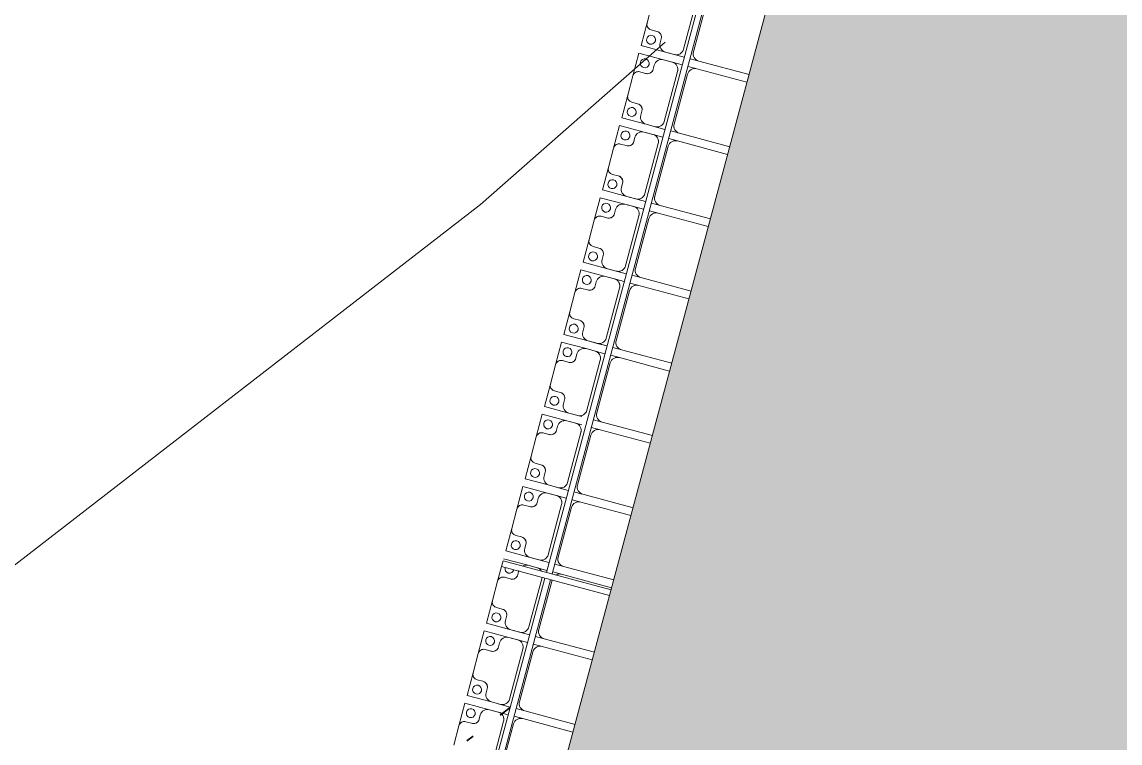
# Model space of a CAD drawing. Header units: millimetres. Extents: x -861324 to 439029, y -308065 to 694685.
# Drawn here: x -178577 to -171227, y 276078 to 280901 of the extents above; entities that cross this region are included whole.
import ezdxf

# ---------------------------------------------------------------- set-up
doc = ezdxf.new("R2010")
doc.units = ezdxf.units.MM
for name, color, linetype, lineweight in [('A-DETL-GENF', 92, 'Continuous', 9), ('A-DETL-THIN', 151, 'Continuous', 9), ('A-GENM', 13, 'Continuous', 9), ('C-TOPO-MAJR', 7, 'Continuous', 35), ('C-TOPO-MINR', 7, 'Continuous', 9), ('S-BEAM', 12, 'Continuous', 9)]:
    doc.layers.add(name, color=color, linetype=linetype, lineweight=lineweight)

# ---------------------------------------------------------------- blocks, each defined once
blk = doc.blocks.new('Dai phaodi lai - DẢI PHAO ĐI LẠI-17681-BỐ TRÍ BÈ PIN HỒ BẢN MÒNG')
at = {"layer": 'A-GENM', "color": 7}
for p, q in [((8723.2, -348.3), (8723.2, 0)), ((8776.8, 0), (8776.8, -348.3)), ((9223.2, -348.3), (9223.2, 0)), ((9276.8, 0), (9276.8, -348.3)), ((9723.2, -348.3), (9723.2, 0)), ((9776.8, 0), (9776.8, -348.3)), ((10223.2, -348.3), (10223.2, 0)), ((10276.8, 0), (10276.8, -348.3)), ((10723.2, -348.3), (10723.2, 0)), ((10776.8, 0), (10776.8, -348.3)), ((11223.2, -348.3), (11223.2, 0)), ((11276.8, 0), (11276.8, -348.3)), ((11723.2, -348.3), (11723.2, 0)), ((11776.8, 0), (11776.8, -348.3)), ((12223.2, -348.3), (12223.2, 0)), ((12276.8, 0), (12276.8, -348.3)), ((12723.2, -348.3), (12723.2, 0)), ((12776.8, 0), (12776.8, -348.3)), ((13223.2, -348.3), (13223.2, 0)), ((13276.8, 0), (13276.8, -348.3)), ((8326.8, -398.3), (8673.2, -398.3)), ((8826.8, -398.3), (9173.2, -398.3)), ((9326.8, -398.3), (9673.2, -398.3)), ((9826.8, -398.3), (10173.2, -398.3)), ((10326.8, -398.3), (10673.2, -398.3)), ((10826.8, -398.3), (11173.2, -398.3)), ((11326.8, -398.3), (11673.2, -398.3)), ((11826.8, -398.3), (12173.2, -398.3)), ((12331.2, -398.3), (12673.2, -398.3)), ((12826.8, -398.3), (13173.2, -398.3)), ((13326.8, -398.3), (13673.2, -398.3)), ((8673.2, -466.7), (8326.8, -466.7)), ((9173.2, -466.7), (8826.8, -466.7)), ((9673.2, -466.7), (9326.8, -466.7)), ((10173.2, -466.7), (9826.8, -466.7)), ((10673.2, -466.7), (10326.8, -466.7)), ((11173.2, -466.7), (10826.8, -466.7)), ((11673.2, -466.7), (11326.8, -466.7)), ((12173.2, -466.7), (11826.8, -466.7)), ((12673.2, -466.7), (12331.2, -466.7)), ((13173.2, -466.7), (12826.8, -466.7)), ((13673.2, -466.7), (13326.8, -466.7)), ((8723.2, -579.3), (8723.2, -516.7)), ((8776.8, -516.7), (8776.8, -579.3)), ((9223.2, -579.3), (9223.2, -516.7)), ((9276.8, -516.7), (9276.8, -579.3)), ((9723.2, -579.3), (9723.2, -516.7)), ((9776.8, -516.7), (9776.8, -579.3)), ((10223.2, -579.3), (10223.2, -516.7)), ((10276.8, -516.7), (10276.8, -579.3)), ((10723.2, -579.3), (10723.2, -516.7)), ((10776.8, -516.7), (10776.8, -579.3)), ((11223.2, -579.3), (11223.2, -516.7)), ((11276.8, -516.7), (11276.8, -579.3)), ((11723.2, -579.3), (11723.2, -516.7)), ((11776.8, -516.7), (11776.8, -579.3)), ((12223.2, -579.3), (12223.2, -516.7)), ((12276.8, -516.7), (12276.8, -579.3)), ((12723.2, -579.3), (12723.2, -516.7)), ((12776.8, -516.7), (12776.8, -579.3)), ((13223.2, -579.3), (13223.2, -516.7)), ((13276.8, -516.7), (13276.8, -579.3)), ((8635.7, -629.3), (8673.2, -629.3)), ((8826.8, -629.3), (8864.3, -629.3)), ((9135.7, -629.3), (9173.2, -629.3)), ((9326.8, -629.3), (9364.3, -629.3)), ((9635.7, -629.3), (9673.2, -629.3)), ((9826.8, -629.3), (9864.3, -629.3)), ((10135.7, -629.3), (10173.2, -629.3)), ((10326.8, -629.3), (10364.3, -629.3)), ((10635.7, -629.3), (10673.2, -629.3)), ((10826.8, -629.3), (10864.3, -629.3)), ((11135.7, -629.3), (11173.2, -629.3)), ((11326.8, -629.3), (11364.3, -629.3)), ((11635.7, -629.3), (11673.2, -629.3)), ((11826.8, -629.3), (11864.3, -629.3)), ((12135.7, -629.3), (12173.2, -629.3)), ((12326.8, -629.3), (12364.3, -629.3)), ((12635.7, -629.3), (12673.2, -629.3)), ((12826.8, -629.3), (12864.3, -629.3)), ((13135.7, -629.3), (13173.2, -629.3)), ((13326.8, -629.3), (13364.3, -629.3)), ((8604.9, -710.4), (8604.9, -670.7)), ((8895.1, -670.7), (8895.1, -710.4)), ((9104.9, -710.4), (9104.9, -670.7)), ((9395.1, -670.7), (9395.1, -710.4)), ((9604.9, -710.4), (9604.9, -670.7)), ((9895.1, -670.7), (9895.1, -710.4)), ((10104.9, -710.4), (10104.9, -670.7)), ((10395.1, -670.7), (10395.1, -710.3)), ((10604.9, -710.4), (10604.9, -670.7)), ((10895.1, -670.7), (10895.1, -710.4)), ((11104.9, -710.4), (11104.9, -670.7)), ((11395.1, -670.7), (11395.1, -710.4)), ((11604.9, -710.4), (11604.9, -670.7)), ((11895.1, -670.7), (11895.1, -710.4)), ((12104.9, -710.4), (12104.9, -670.7)), ((12395.1, -670.7), (12395.1, -710.4)), ((12604.9, -710.4), (12604.9, -670.7)), ((12895.1, -670.7), (12895.1, -710.4)), ((13104.9, -710.4), (13104.9, -670.7)), ((13395.1, -670.7), (13395.1, -710.4)), ((8433.1, -748.4), (8566.9, -748.4)), ((8933.1, -748.4), (9066.9, -748.4)), ((9433.1, -748.4), (9566.9, -748.4)), ((9933.1, -748.4), (10066.9, -748.4)), ((10433.1, -748.4), (10566.9, -748.4)), ((10933.1, -748.4), (11066.9, -748.4)), ((11433.1, -748.4), (11566.9, -748.4)), ((11933.1, -748.4), (12066.9, -748.4)), ((12433.1, -748.4), (12566.9, -748.4)), ((12933.1, -748.4), (13066.9, -748.4)), ((13433.1, -748.4), (13566.9, -748.4))]:
    blk.add_line(p, q, dxfattribs=at)
at = {"layer": 'A-GENM', "color": 9}
for p, q in [((8723.2, -348.3), (8723.2, -408.3)), ((8723.2, -348.3), (8723.2, -408.3)), ((8776.8, -408.3), (8776.8, -348.3)), ((8776.8, -408.3), (8776.8, -348.3)), ((9223.2, -348.3), (9223.2, -408.3)), ((9223.2, -348.3), (9223.2, -408.3)), ((9276.8, -408.3), (9276.8, -348.3)), ((9276.8, -408.3), (9276.8, -348.3)), ((9723.2, -348.3), (9723.2, -408.3)), ((9723.2, -348.3), (9723.2, -408.3)), ((9776.8, -408.3), (9776.8, -348.3)), ((9776.8, -408.3), (9776.8, -348.3)), ((10223.2, -348.3), (10223.2, -408.3)), ((10223.2, -348.3), (10223.2, -408.3)), ((10276.8, -408.3), (10276.8, -348.3)), ((10276.8, -408.3), (10276.8, -348.3)), ((10723.2, -348.3), (10723.2, -408.3)), ((10723.2, -348.3), (10723.2, -408.3)), ((10776.8, -408.3), (10776.8, -348.3)), ((10776.8, -408.3), (10776.8, -348.3)), ((11223.2, -348.3), (11223.2, -408.3)), ((11223.2, -348.3), (11223.2, -408.3)), ((11276.8, -408.3), (11276.8, -348.3)), ((11276.8, -408.3), (11276.8, -348.3)), ((11723.2, -354.4), (11723.2, -408.3)), ((11723.2, -354.4), (11723.2, -408.3)), ((11776.8, -408.3), (11776.8, -348.3)), ((11776.8, -408.3), (11776.8, -348.3)), ((12223.2, -348.3), (12223.2, -408.3)), ((12223.2, -348.3), (12223.2, -408.3)), ((12276.8, -408.3), (12276.8, -348.3)), ((12276.8, -408.3), (12276.8, -348.3)), ((12723.2, -348.3), (12723.2, -408.3)), ((12723.2, -348.3), (12723.2, -408.3)), ((12776.8, -408.3), (12776.8, -348.3)), ((12776.8, -408.3), (12776.8, -348.3)), ((13223.2, -348.3), (13223.2, -408.3)), ((13223.2, -348.3), (13223.2, -408.3)), ((13276.8, -408.3), (13276.8, -348.3)), ((13276.8, -408.3), (13276.8, -348.3)), ((8723.2, -448.3), (8723.2, -579.3)), ((8723.2, -448.3), (8723.2, -516.7)), ((8776.8, -579.3), (8776.8, -448.3)), ((8776.8, -516.7), (8776.8, -448.3)), ((9223.2, -448.3), (9223.2, -579.3)), ((9223.2, -448.3), (9223.2, -516.7)), ((9276.8, -579.3), (9276.8, -448.3)), ((9276.8, -516.7), (9276.8, -448.3)), ((9723.2, -448.3), (9723.2, -579.3)), ((9723.2, -448.3), (9723.2, -516.7)), ((9776.8, -579.3), (9776.8, -448.3)), ((9776.8, -516.7), (9776.8, -448.3)), ((10223.2, -448.3), (10223.2, -579.3)), ((10223.2, -448.3), (10223.2, -516.7)), ((10276.8, -579.3), (10276.8, -448.3)), ((10276.8, -516.7), (10276.8, -448.3)), ((10723.2, -448.3), (10723.2, -579.3)), ((10723.2, -448.3), (10723.2, -516.7)), ((10776.8, -579.3), (10776.8, -448.3)), ((10776.8, -516.7), (10776.8, -448.3)), ((11223.2, -488.4), (11223.2, -579.3)), ((11223.2, -488.4), (11223.2, -516.7)), ((11276.8, -579.3), (11276.8, -474.1)), ((11276.8, -516.7), (11276.8, -474.1)), ((11723.2, -448.3), (11723.2, -579.3)), ((11723.2, -448.3), (11723.2, -516.7)), ((11776.8, -579.3), (11776.8, -448.3)), ((11776.8, -516.7), (11776.8, -448.3)), ((12223.2, -448.3), (12223.2, -579.3)), ((12223.2, -448.3), (12223.2, -516.7)), ((12276.8, -579.3), (12276.8, -448.3)), ((12276.8, -516.7), (12276.8, -448.3)), ((12723.2, -448.3), (12723.2, -579.3)), ((12723.2, -448.3), (12723.2, -516.7)), ((12776.8, -579.3), (12776.8, -448.3)), ((12776.8, -516.7), (12776.8, -448.3)), ((13223.2, -448.3), (13223.2, -579.3)), ((13223.2, -448.3), (13223.2, -516.7)), ((13276.8, -579.3), (13276.8, -448.3)), ((13276.8, -516.7), (13276.8, -448.3)), ((8723.2, -579.3), (8723.2, -748.4)), ((8723.2, -748.4), (8723.2, -579.3)), ((8776.8, -748.4), (8776.8, -579.3)), ((8776.8, -579.3), (8776.8, -748.4)), ((9223.2, -579.3), (9223.2, -748.4)), ((9223.2, -748.4), (9223.2, -579.3)), ((9276.8, -748.4), (9276.8, -579.3)), ((9276.8, -579.3), (9276.8, -748.4)), ((9723.2, -579.3), (9723.2, -748.4)), ((9723.2, -748.4), (9723.2, -579.3)), ((9776.8, -748.4), (9776.8, -579.3)), ((9776.8, -579.3), (9776.8, -748.4)), ((10223.2, -579.3), (10223.2, -748.4)), ((10223.2, -748.4), (10223.2, -579.3)), ((10276.8, -748.4), (10276.8, -579.3)), ((10276.8, -579.3), (10276.8, -748.4)), ((10723.2, -579.3), (10723.2, -748.4)), ((10723.2, -748.4), (10723.2, -579.3)), ((10776.8, -748.4), (10776.8, -579.3)), ((10776.8, -579.3), (10776.8, -748.4)), ((11223.2, -579.3), (11223.2, -748.4)), ((11223.2, -748.4), (11223.2, -579.3)), ((11276.8, -748.4), (11276.8, -579.3)), ((11276.8, -579.3), (11276.8, -748.4)), ((11723.2, -579.3), (11723.2, -748.4)), ((11723.2, -748.4), (11723.2, -579.3)), ((11776.8, -748.4), (11776.8, -579.3)), ((11776.8, -579.3), (11776.8, -748.4)), ((12223.2, -579.3), (12223.2, -748.4)), ((12223.2, -748.4), (12223.2, -579.3)), ((12276.8, -748.4), (12276.8, -579.3)), ((12276.8, -579.3), (12276.8, -748.4)), ((12723.2, -579.3), (12723.2, -748.4)), ((12723.2, -748.4), (12723.2, -579.3)), ((12776.8, -748.4), (12776.8, -579.3)), ((12776.8, -579.3), (12776.8, -748.4)), ((13223.2, -579.3), (13223.2, -748.4)), ((13223.2, -748.4), (13223.2, -579.3)), ((13276.8, -748.4), (13276.8, -579.3)), ((13276.8, -579.3), (13276.8, -748.4)), ((8673.2, -629.3), (8635.7, -629.3)), ((8635.7, -629.3), (8673.2, -629.3)), ((8673.2, -629.3), (8635.7, -629.3)), ((8864.3, -629.3), (8826.8, -629.3)), ((8826.8, -629.3), (8864.3, -629.3)), ((8864.3, -629.3), (8826.8, -629.3)), ((9173.2, -629.3), (9135.7, -629.3)), ((9135.7, -629.3), (9173.2, -629.3)), ((9173.2, -629.3), (9135.7, -629.3)), ((9364.3, -629.3), (9326.8, -629.3)), ((9326.8, -629.3), (9364.3, -629.3)), ((9364.3, -629.3), (9326.8, -629.3)), ((9673.2, -629.3), (9635.7, -629.3)), ((9635.7, -629.3), (9673.2, -629.3)), ((9673.2, -629.3), (9635.7, -629.3)), ((9864.3, -629.3), (9826.8, -629.3)), ((9826.8, -629.3), (9864.3, -629.3)), ((9864.3, -629.3), (9826.8, -629.3)), ((10173.2, -629.3), (10135.7, -629.3)), ((10135.7, -629.3), (10173.2, -629.3)), ((10173.2, -629.3), (10135.7, -629.3)), ((10364.3, -629.3), (10326.8, -629.3)), ((10326.8, -629.3), (10364.3, -629.3)), ((10364.3, -629.3), (10326.8, -629.3)), ((10673.2, -629.3), (10635.7, -629.3)), ((10635.7, -629.3), (10673.2, -629.3)), ((10673.2, -629.3), (10635.7, -629.3)), ((10864.3, -629.3), (10826.8, -629.3)), ((10826.8, -629.3), (10864.3, -629.3)), ((10864.3, -629.3), (10826.8, -629.3)), ((11173.2, -629.3), (11135.7, -629.3)), ((11135.7, -629.3), (11173.2, -629.3)), ((11173.2, -629.3), (11135.7, -629.3)), ((11364.3, -629.3), (11326.8, -629.3)), ((11326.8, -629.3), (11364.3, -629.3)), ((11364.3, -629.3), (11326.8, -629.3)), ((11673.2, -629.3), (11635.7, -629.3)), ((11635.7, -629.3), (11673.2, -629.3)), ((11673.2, -629.3), (11635.7, -629.3)), ((11864.3, -629.3), (11826.8, -629.3)), ((11826.8, -629.3), (11864.3, -629.3)), ((11864.3, -629.3), (11826.8, -629.3)), ((12173.2, -629.3), (12135.7, -629.3)), ((12135.7, -629.3), (12173.2, -629.3)), ((12173.2, -629.3), (12135.7, -629.3)), ((12364.3, -629.3), (12326.8, -629.3)), ((12326.8, -629.3), (12364.3, -629.3)), ((12364.3, -629.3), (12326.8, -629.3)), ((12673.2, -629.3), (12635.7, -629.3)), ((12635.7, -629.3), (12673.2, -629.3)), ((12673.2, -629.3), (12635.7, -629.3)), ((12864.3, -629.3), (12826.8, -629.3)), ((12826.8, -629.3), (12864.3, -629.3)), ((12864.3, -629.3), (12826.8, -629.3)), ((13173.2, -629.3), (13135.7, -629.3)), ((13135.7, -629.3), (13173.2, -629.3)), ((13173.2, -629.3), (13135.7, -629.3)), ((13364.3, -629.3), (13326.8, -629.3)), ((13326.8, -629.3), (13364.3, -629.3)), ((13364.3, -629.3), (13326.8, -629.3)), ((8895.1, -710.4), (8895.1, -670.7)), ((8895.1, -670.7), (8895.1, -710.4)), ((8895.1, -710.4), (8895.1, -670.7)), ((9395.1, -710.4), (9395.1, -670.7)), ((9395.1, -670.7), (9395.1, -710.4)), ((9395.1, -710.4), (9395.1, -670.7)), ((9895.1, -710.4), (9895.1, -670.7)), ((9895.1, -670.7), (9895.1, -710.4)), ((9895.1, -710.4), (9895.1, -670.7)), ((10395.1, -710.3), (10395.1, -670.7)), ((10395.1, -670.7), (10395.1, -710.3)), ((10395.1, -710.3), (10395.1, -670.7)), ((10895.1, -710.4), (10895.1, -670.7)), ((10895.1, -670.7), (10895.1, -710.4)), ((10895.1, -710.4), (10895.1, -670.7)), ((11395.1, -710.4), (11395.1, -670.7)), ((11395.1, -670.7), (11395.1, -710.4)), ((11395.1, -710.4), (11395.1, -670.7)), ((11895.1, -710.4), (11895.1, -670.7)), ((11895.1, -670.7), (11895.1, -710.4)), ((11895.1, -710.4), (11895.1, -670.7)), ((12395.1, -710.4), (12395.1, -670.7)), ((12395.1, -670.7), (12395.1, -710.4)), ((12395.1, -710.4), (12395.1, -670.7)), ((12895.1, -710.4), (12895.1, -670.7)), ((12895.1, -670.7), (12895.1, -710.4)), ((12895.1, -710.4), (12895.1, -670.7)), ((13395.1, -710.4), (13395.1, -670.7)), ((13395.1, -670.7), (13395.1, -710.4)), ((13395.1, -710.4), (13395.1, -670.7)), ((8723.2, -748.4), (8566.9, -748.4)), ((8566.9, -748.4), (8723.2, -748.4)), ((8933.1, -748.4), (8776.8, -748.4)), ((8776.8, -748.4), (8933.1, -748.4)), ((9223.2, -748.4), (9066.9, -748.4)), ((9066.9, -748.4), (9223.2, -748.4)), ((9433.1, -748.4), (9276.8, -748.4)), ((9276.8, -748.4), (9433.1, -748.4)), ((9723.2, -748.4), (9566.9, -748.4)), ((9566.9, -748.4), (9723.2, -748.4)), ((9933.1, -748.4), (9776.8, -748.4)), ((9776.8, -748.4), (9933.1, -748.4)), ((10223.2, -748.4), (10066.9, -748.4)), ((10066.9, -748.4), (10223.2, -748.4)), ((10433.1, -748.4), (10276.8, -748.4)), ((10276.8, -748.4), (10433.1, -748.4)), ((10723.2, -748.4), (10566.9, -748.4)), ((10566.9, -748.4), (10723.2, -748.4)), ((10933.1, -748.4), (10776.8, -748.4)), ((10776.8, -748.4), (10933.1, -748.4)), ((11223.2, -748.4), (11066.9, -748.4)), ((11066.9, -748.4), (11223.2, -748.4)), ((11433.1, -748.4), (11276.8, -748.4)), ((11276.8, -748.4), (11433.1, -748.4)), ((11723.2, -748.4), (11566.9, -748.4)), ((11566.9, -748.4), (11723.2, -748.4)), ((11933.1, -748.4), (11776.8, -748.4)), ((11776.8, -748.4), (11933.1, -748.4)), ((12223.2, -748.4), (12066.9, -748.4)), ((12066.9, -748.4), (12223.2, -748.4)), ((12433.1, -748.4), (12331.2, -748.4)), ((12331.2, -748.4), (12433.1, -748.4)), ((12723.2, -748.4), (12566.9, -748.4)), ((12566.9, -748.4), (12723.2, -748.4)), ((12933.1, -748.4), (12776.8, -748.4)), ((12776.8, -748.4), (12933.1, -748.4)), ((13223.2, -748.4), (13066.9, -748.4)), ((13066.9, -748.4), (13223.2, -748.4)), ((13433.1, -748.4), (13276.8, -748.4)), ((13276.8, -748.4), (13433.1, -748.4))]:
    blk.add_line(p, q, dxfattribs=at)
at = {"layer": 'A-GENM', "color": 7}
for centre, radius, start, end in [((8673.2, -348.3), 50, 270, 360), ((8826.8, -348.3), 50, 180, 270), ((9173.2, -348.3), 50, 270, 360), ((9326.8, -348.3), 50, 180, 270), ((9673.2, -348.3), 50, 270, 360), ((9826.8, -348.3), 50, 180, 270), ((10173.2, -348.3), 50, 270, 360), ((10326.8, -348.3), 50, 180, 270), ((10673.2, -348.3), 50, 270, 360), ((10826.8, -348.3), 50, 180, 270), ((11173.2, -348.3), 50, 270, 360), ((11326.8, -348.3), 50, 180, 270), ((11673.2, -348.3), 50, 270, 360), ((11826.8, -348.3), 50, 180, 270), ((12173.2, -348.3), 50, 270, 360), ((12326.8, -348.3), 50, 180, 225), ((12673.2, -348.3), 50, 270, 360), ((12826.8, -348.3), 50, 180, 270), ((13173.2, -348.3), 50, 270, 360), ((13326.8, -348.3), 50, 180, 270), ((8673.2, -516.7), 50, 360, 90), ((8826.8, -516.7), 50, 90, 180), ((9173.2, -516.7), 50, 360, 90), ((9326.8, -516.7), 50, 90, 180), ((9673.2, -516.7), 50, 360, 90), ((9826.8, -516.7), 50, 90, 180), ((10173.2, -516.7), 50, 360, 90), ((10326.8, -516.7), 50, 90, 180), ((10673.2, -516.7), 50, 360, 90), ((10826.8, -516.7), 50, 90, 180), ((11173.2, -516.7), 50, 360, 90), ((11326.8, -516.7), 50, 90, 180), ((11673.2, -516.7), 50, 360, 90), ((11826.8, -516.7), 50, 90, 180), ((12173.2, -516.7), 50, 360, 90), ((12326.8, -516.7), 50, 135, 180), ((12673.2, -516.7), 50, 360, 90), ((12826.8, -516.7), 50, 90, 180), ((13173.2, -516.7), 50, 360, 90), ((13326.8, -516.7), 50, 90, 180), ((8673.2, -579.3), 50, 270, 360), ((8826.8, -579.3), 50, 180, 270), ((9173.2, -579.3), 50, 270, 360), ((9326.8, -579.3), 50, 180, 270), ((9673.2, -579.3), 50, 270, 360), ((9826.8, -579.3), 50, 180, 270), ((10173.2, -579.3), 50, 270, 360), ((10326.8, -579.3), 50, 180, 270), ((10673.2, -579.3), 50, 270, 360), ((10826.8, -579.3), 50, 180, 270), ((11173.2, -579.3), 50, 270, 360), ((11326.8, -579.3), 50, 180, 270), ((11673.2, -579.3), 50, 270, 360), ((11826.8, -579.3), 50, 180, 270), ((12173.2, -579.3), 50, 270, 360), ((12326.8, -579.3), 50, 180, 225), ((12673.2, -579.3), 50, 270, 360), ((12826.8, -579.3), 50, 180, 270), ((13173.2, -579.3), 50, 270, 360), ((13326.8, -579.3), 50, 180, 270), ((8644.8, -668.2), 40, 103.18854, 183.50807), ((8855.2, -668.2), 40, 356.49193, 76.81146), ((9144.8, -668.2), 40, 103.18854, 183.50807), ((9355.2, -668.2), 40, 356.49193, 76.81146), ((9644.8, -668.2), 40, 103.18854, 183.50807), ((9855.2, -668.2), 40, 356.49193, 76.81146), ((10144.8, -668.2), 40, 103.18854, 183.50807), ((10355.2, -668.2), 40, 356.49193, 76.81146), ((10644.8, -668.2), 40, 103.18854, 183.50807), ((10855.2, -668.2), 40, 356.49193, 76.81146), ((11144.8, -668.2), 40, 103.18854, 183.50807), ((11355.2, -668.2), 40, 356.49193, 76.81146), ((11644.8, -668.2), 40, 103.18854, 183.50807), ((11855.2, -668.2), 40, 356.49193, 76.81146), ((12144.8, -668.2), 40, 103.18854, 183.50807), ((12355.2, -668.2), 40, 356.49193, 76.81146), ((12644.8, -668.2), 40, 103.18854, 183.50807), ((12855.2, -668.2), 40, 356.49193, 76.81146), ((13144.8, -668.2), 40, 103.18854, 183.50807), ((13355.2, -668.2), 40, 356.49193, 76.81146), ((8566.9, -710.4), 38, 270, 360), ((8933.1, -710.4), 38, 180, 270), ((9066.9, -710.4), 38, 270, 360), ((9433.1, -710.4), 38, 180, 270), ((9566.9, -710.4), 38, 270, 360), ((9933.1, -710.4), 38, 180, 270), ((10066.9, -710.4), 38, 270, 360), ((10433.1, -710.4), 38, 180, 270), ((10566.9, -710.4), 38, 270, 360), ((10933.1, -710.4), 38, 180, 270), ((11066.9, -710.4), 38, 270, 360), ((11433.1, -710.4), 38, 180, 270), ((11566.9, -710.4), 38, 270, 360), ((11933.1, -710.4), 38, 180, 270), ((12066.9, -710.4), 38, 270, 360), ((12433.1, -710.4), 38, 180, 270), ((12566.9, -710.4), 38, 270, 360), ((12933.1, -710.4), 38, 180, 270), ((13066.9, -710.4), 38, 270, 360), ((13433.1, -710.4), 38, 180, 270)]:
    blk.add_arc(centre, radius, start, end, dxfattribs=at)
at = {"layer": 'A-GENM', "color": 9}
for centre, radius, start, end in [((8826.8, -348.3), 50, 180, 210), ((9326.8, -348.3), 50, 180, 210), ((9826.8, -348.3), 50, 180, 210), ((10326.8, -348.3), 50, 180, 210), ((10826.8, -348.3), 50, 180, 210), ((11326.8, -348.3), 50, 180, 210), ((11826.8, -348.3), 50, 180, 210), ((12326.8, -348.3), 50, 180, 210), ((12826.8, -348.3), 50, 180, 210), ((13326.8, -348.3), 50, 180, 210), ((8673.2, -348.3), 50, 270, 300), ((9173.2, -348.3), 50, 270, 300), ((9673.2, -348.3), 50, 270, 300), ((10173.2, -348.3), 50, 270, 300), ((10673.2, -348.3), 50, 270, 300), ((11173.2, -348.3), 50, 270, 300), ((11673.2, -348.3), 50, 270, 300), ((12173.2, -348.3), 50, 270, 300), ((12673.2, -348.3), 50, 270, 300), ((13173.2, -348.3), 50, 270, 300), ((8673.2, -516.7), 50, 360, 30), ((8826.8, -516.7), 50, 90, 120), ((9173.2, -516.7), 50, 360, 30), ((9326.8, -516.7), 50, 90, 120), ((9673.2, -516.7), 50, 360, 30), ((9826.8, -516.7), 50, 90, 120), ((10173.2, -516.7), 50, 360, 30), ((10326.8, -516.7), 50, 90, 120), ((10673.2, -516.7), 50, 360, 30), ((10826.8, -516.7), 50, 90, 120), ((11173.2, -516.7), 50, 360, 30), ((11326.8, -516.7), 50, 90, 120), ((11673.2, -516.7), 50, 360, 30), ((11826.8, -516.7), 50, 90, 120), ((12173.2, -516.7), 50, 360, 30), ((12673.2, -516.7), 50, 360, 30), ((12826.8, -516.7), 50, 90, 120), ((13173.2, -516.7), 50, 360, 30), ((13326.8, -516.7), 50, 90, 120), ((8673.2, -579.3), 50, 270, 360), ((8673.2, -579.3), 50, 270, 360), ((8673.2, -579.3), 50, 270, 360), ((8826.8, -579.3), 50, 180, 270), ((8826.8, -579.3), 50, 180, 270), ((8826.8, -579.3), 50, 180, 270), ((9173.2, -579.3), 50, 270, 360), ((9173.2, -579.3), 50, 270, 360), ((9173.2, -579.3), 50, 270, 360), ((9326.8, -579.3), 50, 180, 270), ((9326.8, -579.3), 50, 180, 270), ((9326.8, -579.3), 50, 180, 270), ((9673.2, -579.3), 50, 270, 360), ((9673.2, -579.3), 50, 270, 360), ((9673.2, -579.3), 50, 270, 360), ((9826.8, -579.3), 50, 180, 270), ((9826.8, -579.3), 50, 180, 270), ((9826.8, -579.3), 50, 180, 270), ((10173.2, -579.3), 50, 270, 360), ((10173.2, -579.3), 50, 270, 360), ((10173.2, -579.3), 50, 270, 360), ((10326.8, -579.3), 50, 180, 270), ((10326.8, -579.3), 50, 180, 270), ((10326.8, -579.3), 50, 180, 270), ((10673.2, -579.3), 50, 270, 360), ((10673.2, -579.3), 50, 270, 360), ((10673.2, -579.3), 50, 270, 360), ((10826.8, -579.3), 50, 180, 270), ((10826.8, -579.3), 50, 180, 270), ((10826.8, -579.3), 50, 180, 270), ((11173.2, -579.3), 50, 270, 360), ((11173.2, -579.3), 50, 270, 360), ((11173.2, -579.3), 50, 270, 360), ((11326.8, -579.3), 50, 180, 270), ((11326.8, -579.3), 50, 180, 270), ((11326.8, -579.3), 50, 180, 270), ((11673.2, -579.3), 50, 270, 360), ((11673.2, -579.3), 50, 270, 360), ((11673.2, -579.3), 50, 270, 360), ((11826.8, -579.3), 50, 180, 270), ((11826.8, -579.3), 50, 180, 270), ((11826.8, -579.3), 50, 180, 270), ((12173.2, -579.3), 50, 270, 360), ((12173.2, -579.3), 50, 270, 360), ((12173.2, -579.3), 50, 270, 360), ((12326.8, -579.3), 50, 180, 225), ((12326.8, -579.3), 50, 180, 225), ((12326.8, -579.3), 50, 180, 225), ((12673.2, -579.3), 50, 270, 360), ((12673.2, -579.3), 50, 270, 360), ((12673.2, -579.3), 50, 270, 360), ((12826.8, -579.3), 50, 180, 270), ((12826.8, -579.3), 50, 180, 270), ((12826.8, -579.3), 50, 180, 270), ((13173.2, -579.3), 50, 270, 360), ((13173.2, -579.3), 50, 270, 360), ((13173.2, -579.3), 50, 270, 360), ((13326.8, -579.3), 50, 180, 270), ((13326.8, -579.3), 50, 180, 270), ((13326.8, -579.3), 50, 180, 270), ((8644.8, -668.2), 40, 129.96172, 183.50807), ((8644.8, -668.2), 40, 129.96172, 183.50807), ((8644.8, -668.2), 40, 129.96172, 183.50807), ((8644.8, -668.2), 40, 103.18854, 116.57513), ((8644.8, -668.2), 40, 103.18854, 116.57513), ((8644.8, -668.2), 40, 103.18854, 116.57513), ((8855.2, -668.2), 40, 63.42487, 76.81146), ((8855.2, -668.2), 40, 63.42487, 76.81146), ((8855.2, -668.2), 40, 63.42487, 76.81146), ((8855.2, -668.2), 40, 356.49193, 36.65169), ((8855.2, -668.2), 40, 356.49193, 36.65169), ((8855.2, -668.2), 40, 356.49193, 36.65169), ((9144.8, -668.2), 40, 129.96172, 183.50807), ((9144.8, -668.2), 40, 129.96172, 183.50807), ((9144.8, -668.2), 40, 129.96172, 183.50807), ((9144.8, -668.2), 40, 103.18854, 116.57513), ((9144.8, -668.2), 40, 103.18854, 116.57513), ((9144.8, -668.2), 40, 103.18854, 116.57513), ((9355.2, -668.2), 40, 63.42487, 76.81146), ((9355.2, -668.2), 40, 63.42487, 76.81146), ((9355.2, -668.2), 40, 63.42487, 76.81146), ((9355.2, -668.2), 40, 356.49193, 36.65169), ((9355.2, -668.2), 40, 356.49193, 36.65169), ((9355.2, -668.2), 40, 356.49193, 36.65169), ((9644.8, -668.2), 40, 129.96172, 183.50807), ((9644.8, -668.2), 40, 129.96172, 183.50807), ((9644.8, -668.2), 40, 129.96172, 183.50807), ((9644.8, -668.2), 40, 103.18854, 116.57513), ((9644.8, -668.2), 40, 103.18854, 116.57513), ((9644.8, -668.2), 40, 103.18854, 116.57513), ((9855.2, -668.2), 40, 63.42487, 76.81146), ((9855.2, -668.2), 40, 63.42487, 76.81146), ((9855.2, -668.2), 40, 63.42487, 76.81146), ((9855.2, -668.2), 40, 356.49193, 36.65169), ((9855.2, -668.2), 40, 356.49193, 36.65169), ((9855.2, -668.2), 40, 356.49193, 36.65169), ((10144.8, -668.2), 40, 129.96172, 183.50807), ((10144.8, -668.2), 40, 129.96172, 183.50807), ((10144.8, -668.2), 40, 129.96172, 183.50807), ((10144.8, -668.2), 40, 103.18854, 116.57513), ((10144.8, -668.2), 40, 103.18854, 116.57513), ((10144.8, -668.2), 40, 103.18854, 116.57513), ((10355.2, -668.2), 40, 63.42487, 76.81146), ((10355.2, -668.2), 40, 63.42487, 76.81146), ((10355.2, -668.2), 40, 63.42487, 76.81146), ((10355.2, -668.2), 40, 356.49193, 36.65169), ((10355.2, -668.2), 40, 356.49193, 36.65169), ((10355.2, -668.2), 40, 356.49193, 36.65169), ((10644.8, -668.2), 40, 129.96172, 183.50807), ((10644.8, -668.2), 40, 129.96172, 183.50807), ((10644.8, -668.2), 40, 129.96172, 183.50807), ((10644.8, -668.2), 40, 103.18854, 116.57513), ((10644.8, -668.2), 40, 103.18854, 116.57513), ((10644.8, -668.2), 40, 103.18854, 116.57513), ((10855.2, -668.2), 40, 63.42487, 76.81146), ((10855.2, -668.2), 40, 63.42487, 76.81146), ((10855.2, -668.2), 40, 63.42487, 76.81146), ((10855.2, -668.2), 40, 356.49193, 36.65169), ((10855.2, -668.2), 40, 356.49193, 36.65169), ((10855.2, -668.2), 40, 356.49193, 36.65169), ((11144.8, -668.2), 40, 129.96172, 183.50807), ((11144.8, -668.2), 40, 129.96172, 183.50807), ((11144.8, -668.2), 40, 129.96172, 183.50807), ((11144.8, -668.2), 40, 103.18854, 116.57513), ((11144.8, -668.2), 40, 103.18854, 116.57513), ((11144.8, -668.2), 40, 103.18854, 116.57513), ((11355.2, -668.2), 40, 63.42487, 76.81146), ((11355.2, -668.2), 40, 63.42487, 76.81146), ((11355.2, -668.2), 40, 63.42487, 76.81146), ((11355.2, -668.2), 40, 356.49193, 36.65169), ((11355.2, -668.2), 40, 356.49193, 36.65169), ((11355.2, -668.2), 40, 356.49193, 36.65169), ((11644.8, -668.2), 40, 129.96172, 183.50807), ((11644.8, -668.2), 40, 129.96172, 183.50807), ((11644.8, -668.2), 40, 129.96172, 183.50807), ((11644.8, -668.2), 40, 103.18854, 116.57513), ((11644.8, -668.2), 40, 103.18854, 116.57513), ((11644.8, -668.2), 40, 103.18854, 116.57513), ((11855.2, -668.2), 40, 63.42487, 76.81146), ((11855.2, -668.2), 40, 63.42487, 76.81146), ((11855.2, -668.2), 40, 63.42487, 76.81146), ((11855.2, -668.2), 40, 356.49193, 36.65169), ((11855.2, -668.2), 40, 356.49193, 36.65169), ((11855.2, -668.2), 40, 356.49193, 36.65169), ((12144.8, -668.2), 40, 129.96172, 183.50807), ((12144.8, -668.2), 40, 129.96172, 183.50807), ((12144.8, -668.2), 40, 129.96172, 183.50807), ((12144.8, -668.2), 40, 103.18854, 116.57513), ((12144.8, -668.2), 40, 103.18854, 116.57513), ((12144.8, -668.2), 40, 103.18854, 116.57513), ((12355.2, -668.2), 40, 63.42487, 76.81146), ((12355.2, -668.2), 40, 63.42487, 76.81146), ((12355.2, -668.2), 40, 63.42487, 76.81146), ((12355.2, -668.2), 40, 356.49193, 36.65169), ((12355.2, -668.2), 40, 356.49193, 36.65169), ((12355.2, -668.2), 40, 356.49193, 36.65169), ((12644.8, -668.2), 40, 129.96172, 183.50807), ((12644.8, -668.2), 40, 129.96172, 183.50807), ((12644.8, -668.2), 40, 129.96172, 183.50807), ((12644.8, -668.2), 40, 103.18854, 116.57513), ((12644.8, -668.2), 40, 103.18854, 116.57513), ((12644.8, -668.2), 40, 103.18854, 116.57513), ((12855.2, -668.2), 40, 63.42487, 76.81146), ((12855.2, -668.2), 40, 63.42487, 76.81146), ((12855.2, -668.2), 40, 63.42487, 76.81146), ((12855.2, -668.2), 40, 356.49193, 36.65169), ((12855.2, -668.2), 40, 356.49193, 36.65169), ((12855.2, -668.2), 40, 356.49193, 36.65169), ((13144.8, -668.2), 40, 129.96172, 183.50807), ((13144.8, -668.2), 40, 129.96172, 183.50807), ((13144.8, -668.2), 40, 129.96172, 183.50807), ((13144.8, -668.2), 40, 103.18854, 116.57513), ((13144.8, -668.2), 40, 103.18854, 116.57513), ((13144.8, -668.2), 40, 103.18854, 116.57513), ((13355.2, -668.2), 40, 63.42487, 76.81146), ((13355.2, -668.2), 40, 63.42487, 76.81146), ((13355.2, -668.2), 40, 63.42487, 76.81146), ((13355.2, -668.2), 40, 356.49193, 36.65169), ((13355.2, -668.2), 40, 356.49193, 36.65169), ((13355.2, -668.2), 40, 356.49193, 36.65169), ((8566.9, -710.4), 38, 315, 345), ((8566.9, -710.4), 38, 315, 345), ((8566.9, -710.4), 38, 315, 345), ((8668.4, -693.3), 30, 90, 270), ((8668.4, -693.3), 30, 90, 270), ((8668.4, -693.3), 30, 270, 90), ((8668.4, -693.3), 30, 270, 90), ((8831.6, -693.3), 30, 90, 270), ((8831.6, -693.3), 30, 90, 270), ((8831.6, -693.3), 30, 270, 90), ((8831.6, -693.3), 30, 270, 90), ((8933.1, -710.4), 38, 180, 240), ((8933.1, -710.4), 38, 180, 240), ((8933.1, -710.4), 38, 180, 240), ((9066.9, -710.4), 38, 315, 345), ((9066.9, -710.4), 38, 315, 345), ((9066.9, -710.4), 38, 315, 345), ((9168.4, -693.3), 30, 90, 270), ((9168.4, -693.3), 30, 90, 270), ((9168.4, -693.3), 30, 270, 90), ((9168.4, -693.3), 30, 270, 90), ((9331.6, -693.3), 30, 90, 270), ((9331.6, -693.3), 30, 90, 270), ((9331.6, -693.3), 30, 270, 90), ((9331.6, -693.3), 30, 270, 90), ((9433.1, -710.4), 38, 180, 240), ((9433.1, -710.4), 38, 180, 240), ((9433.1, -710.4), 38, 180, 240), ((9566.9, -710.4), 38, 315, 345), ((9566.9, -710.4), 38, 315, 345), ((9566.9, -710.4), 38, 315, 345), ((9668.4, -693.3), 30, 90, 270), ((9668.4, -693.3), 30, 90, 270), ((9668.4, -693.3), 30, 270, 90), ((9668.4, -693.3), 30, 270, 90), ((9831.6, -693.3), 30, 90, 270), ((9831.6, -693.3), 30, 90, 270), ((9831.6, -693.3), 30, 270, 90), ((9831.6, -693.3), 30, 270, 90), ((9933.1, -710.4), 38, 180, 240), ((9933.1, -710.4), 38, 180, 240), ((9933.1, -710.4), 38, 180, 240), ((10066.9, -710.4), 38, 315, 345), ((10066.9, -710.4), 38, 315, 345), ((10066.9, -710.4), 38, 315, 345), ((10168.4, -693.3), 30, 90, 270), ((10168.4, -693.3), 30, 90, 270), ((10168.4, -693.3), 30, 270, 90), ((10168.4, -693.3), 30, 270, 90), ((10331.6, -693.3), 30, 90, 270), ((10331.6, -693.3), 30, 90, 270), ((10331.6, -693.3), 30, 270, 90), ((10331.6, -693.3), 30, 270, 90), ((10433.1, -710.4), 38, 180, 240), ((10433.1, -710.4), 38, 180, 240), ((10433.1, -710.4), 38, 180, 240), ((10566.9, -710.4), 38, 315, 345), ((10566.9, -710.4), 38, 315, 345), ((10566.9, -710.4), 38, 315, 345), ((10668.4, -693.3), 30, 90, 270), ((10668.4, -693.3), 30, 90, 270), ((10668.4, -693.3), 30, 270, 90), ((10668.4, -693.3), 30, 270, 90), ((10831.6, -693.3), 30, 90, 270), ((10831.6, -693.3), 30, 90, 270), ((10831.6, -693.3), 30, 270, 90), ((10831.6, -693.3), 30, 270, 90), ((10933.1, -710.4), 38, 180, 240), ((10933.1, -710.4), 38, 180, 240), ((10933.1, -710.4), 38, 180, 240), ((11066.9, -710.4), 38, 315, 345), ((11066.9, -710.4), 38, 315, 345), ((11066.9, -710.4), 38, 315, 345), ((11168.4, -693.3), 30, 90, 270), ((11168.4, -693.3), 30, 90, 270), ((11168.4, -693.3), 30, 270, 90), ((11168.4, -693.3), 30, 270, 90), ((11331.6, -693.3), 30, 90, 270), ((11331.6, -693.3), 30, 90, 270), ((11331.6, -693.3), 30, 270, 90), ((11331.6, -693.3), 30, 270, 90), ((11433.1, -710.4), 38, 180, 240), ((11433.1, -710.4), 38, 180, 240), ((11433.1, -710.4), 38, 180, 240), ((11566.9, -710.4), 38, 315, 345), ((11566.9, -710.4), 38, 315, 345), ((11566.9, -710.4), 38, 315, 345), ((11668.4, -693.3), 30, 90, 270), ((11668.4, -693.3), 30, 90, 270), ((11668.4, -693.3), 30, 270, 90), ((11668.4, -693.3), 30, 270, 90), ((11831.6, -693.3), 30, 90, 270), ((11831.6, -693.3), 30, 90, 270), ((11831.6, -693.3), 30, 270, 90), ((11831.6, -693.3), 30, 270, 90), ((11933.1, -710.4), 38, 180, 240), ((11933.1, -710.4), 38, 180, 240), ((11933.1, -710.4), 38, 180, 240), ((12066.9, -710.4), 38, 315, 345), ((12066.9, -710.4), 38, 315, 345), ((12066.9, -710.4), 38, 315, 345), ((12168.4, -693.3), 30, 90, 270), ((12168.4, -693.3), 30, 90, 270), ((12168.4, -693.3), 30, 270, 90), ((12168.4, -693.3), 30, 270, 90), ((12331.6, -693.3), 30, 270, 90), ((12331.6, -693.3), 30, 270, 90), ((12433.1, -710.4), 38, 180, 240), ((12433.1, -710.4), 38, 180, 240), ((12433.1, -710.4), 38, 180, 240), ((12566.9, -710.4), 38, 315, 345), ((12566.9, -710.4), 38, 315, 345), ((12566.9, -710.4), 38, 315, 345), ((12668.4, -693.3), 30, 90, 270), ((12668.4, -693.3), 30, 90, 270), ((12668.4, -693.3), 30, 270, 90), ((12668.4, -693.3), 30, 270, 90), ((12831.6, -693.3), 30, 90, 270), ((12831.6, -693.3), 30, 90, 270), ((12831.6, -693.3), 30, 270, 90), ((12831.6, -693.3), 30, 270, 90), ((12933.1, -710.4), 38, 180, 240), ((12933.1, -710.4), 38, 180, 240), ((12933.1, -710.4), 38, 180, 240), ((13066.9, -710.4), 38, 315, 345), ((13066.9, -710.4), 38, 315, 345), ((13066.9, -710.4), 38, 315, 345), ((13168.4, -693.3), 30, 90, 270), ((13168.4, -693.3), 30, 90, 270), ((13168.4, -693.3), 30, 270, 90), ((13168.4, -693.3), 30, 270, 90), ((13331.6, -693.3), 30, 90, 270), ((13331.6, -693.3), 30, 90, 270), ((13331.6, -693.3), 30, 270, 90), ((13331.6, -693.3), 30, 270, 90), ((13433.1, -710.4), 38, 180, 240), ((13433.1, -710.4), 38, 180, 240), ((13433.1, -710.4), 38, 180, 240), ((8566.9, -710.4), 38, 270, 300), ((8566.9, -710.4), 38, 270, 300), ((8566.9, -710.4), 38, 270, 300), ((9066.9, -710.4), 38, 270, 300), ((9066.9, -710.4), 38, 270, 300), ((9066.9, -710.4), 38, 270, 300), ((9566.9, -710.4), 38, 270, 300), ((9566.9, -710.4), 38, 270, 300), ((9566.9, -710.4), 38, 270, 300), ((10066.9, -710.4), 38, 270, 300), ((10066.9, -710.4), 38, 270, 300), ((10066.9, -710.4), 38, 270, 300), ((10566.9, -710.4), 38, 270, 300), ((10566.9, -710.4), 38, 270, 300), ((10566.9, -710.4), 38, 270, 300), ((11066.9, -710.4), 38, 270, 300), ((11066.9, -710.4), 38, 270, 300), ((11066.9, -710.4), 38, 270, 300), ((11566.9, -710.4), 38, 270, 300), ((11566.9, -710.4), 38, 270, 300), ((11566.9, -710.4), 38, 270, 300), ((12066.9, -710.4), 38, 270, 300), ((12066.9, -710.4), 38, 270, 300), ((12066.9, -710.4), 38, 270, 300), ((12566.9, -710.4), 38, 270, 300), ((12566.9, -710.4), 38, 270, 300), ((12566.9, -710.4), 38, 270, 300), ((13066.9, -710.4), 38, 270, 300), ((13066.9, -710.4), 38, 270, 300), ((13066.9, -710.4), 38, 270, 300)]:
    blk.add_arc(centre, radius, start, end, dxfattribs=at)
blk = doc.blocks.new('Dầm C52 - Dầm C52-24591-BỐ TRÍ BÈ PIN HỒ BẢN MÒNG')
at = {"layer": 'S-BEAM', "color": 7}
for p, q in [((8809.3, 20), (14769.3, 20)), ((14809.3, 20), (20769.3, 20)), ((14769.3, -20), (8809.3, -20)), ((20769.3, -20), (14809.3, -20))]:
    blk.add_line(p, q, dxfattribs=at)
blk = doc.blocks.new('Dầm C52 - Hộp 40x60-25240-BỐ TRÍ BÈ PIN HỒ BẢN MÒNG')
at = {"layer": 'S-BEAM', "color": 7}
for p, q in [((-146419.4, -20), (-146419.4, 20)), ((-146419.4, 20), (-145671.1, 20)), ((-145671.1, -20), (-146419.4, -20))]:
    blk.add_line(p, q, dxfattribs=at)
blk = doc.blocks.new('HOBANMONG_BEPIN 2_rvt-1-BỐ TRÍ BÈ PIN HỒ BẢN MÒNG')
at = {"layer": 'A-GENM', "lineweight": 9, "rotation": 254.9999999999998}
blk.add_blockref('Dai phaodi lai - DẢI PHAO ĐI LẠI-17681-BỐ TRÍ BÈ PIN HỒ BẢN MÒNG', (-171452.7, 288975.3), dxfattribs=at)
at = {"layer": 'S-BEAM', "lineweight": 9}
for name, p, rotation in [('Dầm C52 - Dầm C52-24591-BỐ TRÍ BÈ PIN HỒ BẢN MÒNG', (-178880.6, 262909.1), 74.99999999999777), ('Dầm C52 - Hộp 40x60-25240-BỐ TRÍ BÈ PIN HỒ BẢN MÒNG', (-33931.6, 239381.1), 344.9999999999994)]:
    blk.add_blockref(name, p, dxfattribs=dict(at, rotation=rotation))

msp = doc.modelspace()

# ---------------------------------------------------------------- hatches: boundary and pattern name
at = {"layer": 'A-DETL-GENF'}
msp.add_hatch(color=8, dxfattribs=at).paths.add_polyline_path([(-10433.5, 183720.6), (-6295.4, 199164.3), (27670.3, 190063.2), (35952.5, 220972.8), (106310.5, 202120.4), (109408.4, 213681.9), (120971, 210583.7), (127700.3, 235697.8), (-153146.4, 310950.4), (-159871.5, 285851.9), (-171457.7, 288956.4), (-185431.4, 236806.1), (-152001, 227848.5), (-156142.1, 212393.6), (-49442.1, 183803.5), (-46849.7, 193478.3), (-14058.7, 184692)])

# ---------------------------------------------------------------- linework, layer by layer
at = {"layer": 'A-DETL-THIN'}
msp.add_line((-171457.7, 288956.4), (-185431.4, 236806.1), dxfattribs=at)
at = {"layer": 'C-TOPO-MAJR'}
for p, q in [((-175308.9, 276315.9), (-175376.1, 276263.9)), ((-175556, 276124.8), (-175599.3, 276091.4))]:
    msp.add_line(p, q, dxfattribs=at)
at = {"layer": 'C-TOPO-MINR'}
for p, q in [((-174272.7, 280766.5), (-175508, 279680.7)), ((-175508, 279680.7), (-179077.3, 276920.8))]:
    msp.add_line(p, q, dxfattribs=at)

# ---------------------------------------------------------------- block references
at = {"lineweight": 5}
msp.add_blockref('HOBANMONG_BEPIN 2_rvt-1-BỐ TRÍ BÈ PIN HỒ BẢN MÒNG', (0, 0), dxfattribs=at)

doc.saveas('drawing.dxf')
